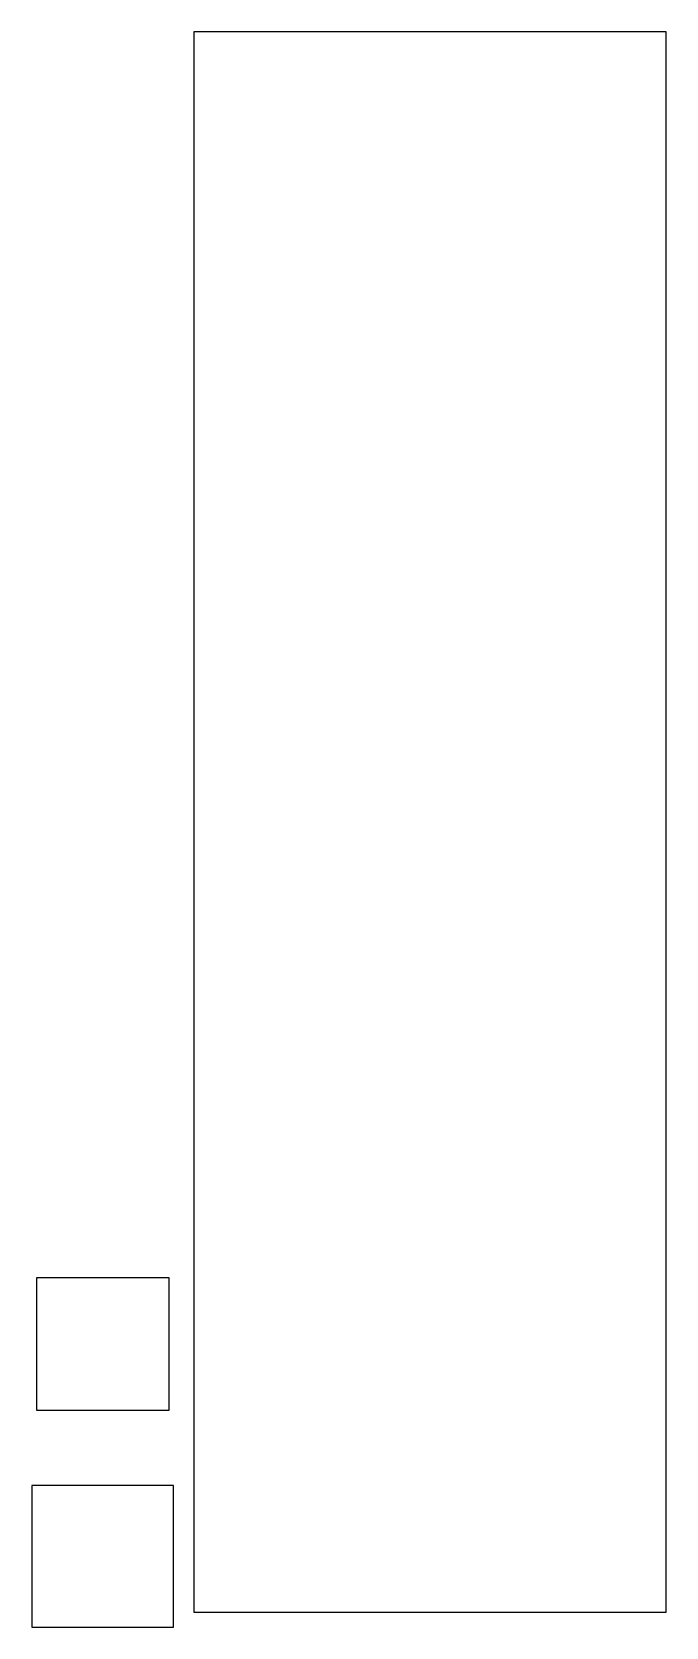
# Model space of a CAD drawing. Header units: inches. Extents: x -978 to -2, y 48 to 749.
# Drawn here: x -140.5 to -113.6, y 306.3 to 373.9 of the extents above; entities that cross this region are included whole.
import ezdxf

# ---------------------------------------------------------------- set-up
doc = ezdxf.new("R2010")
doc.units = ezdxf.units.IN
doc.header["$MEASUREMENT"] = 0

msp = doc.modelspace()

# ---------------------------------------------------------------- linework, layer by layer
at = {"color": 7, "linetype": 'Continuous', "lineweight": 25}
for p, q in [((-113.638, 373.915), (-133.638, 373.915)), ((-133.638, 373.915), (-133.638, 306.915)), ((-113.638, 306.915), (-113.638, 373.915)), ((-140.308, 321.083), (-140.308, 315.467)), ((-134.692, 321.083), (-140.308, 321.083)), ((-134.692, 315.467), (-134.692, 321.083)), ((-140.308, 315.467), (-134.692, 315.467)), ((-140.5, 312.275), (-140.5, 306.275)), ((-134.5, 312.275), (-140.5, 312.275)), ((-134.5, 306.275), (-134.5, 312.275)), ((-133.638, 306.915), (-113.638, 306.915)), ((-140.5, 306.275), (-134.5, 306.275))]:
    msp.add_line(p, q, dxfattribs=at)

doc.saveas('drawing.dxf')
